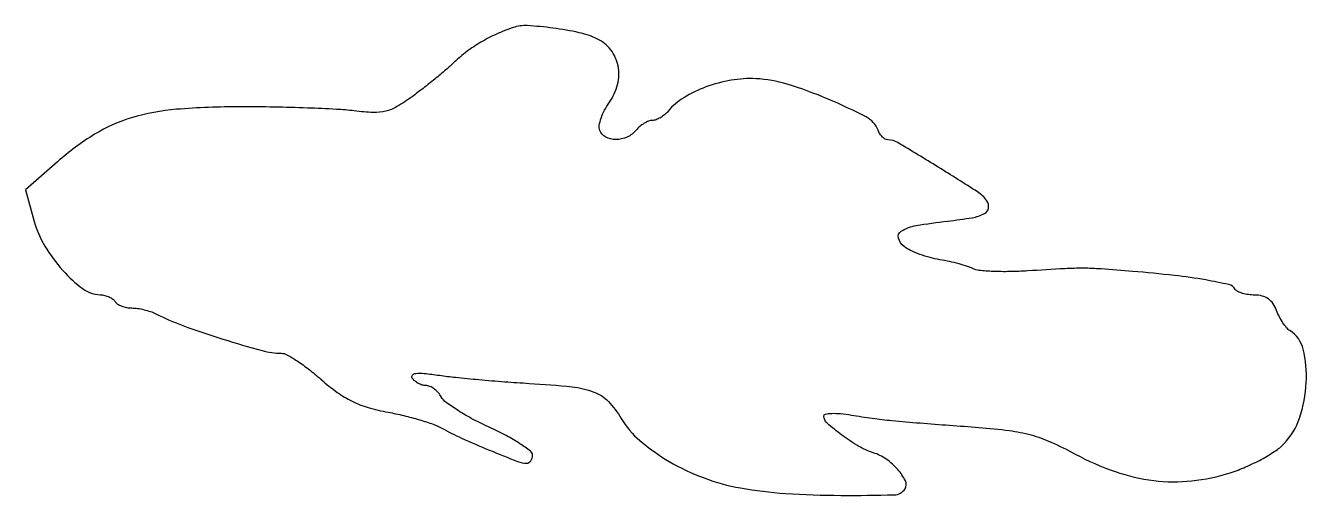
# Model space of a CAD drawing. Extents: x 0 to 198, y 0 to 73.
import ezdxf

# ---------------------------------------------------------------- set-up
doc = ezdxf.new("R2010")
doc.units = 0

msp = doc.modelspace()

# ---------------------------------------------------------------- linework, layer by layer
msp.add_lwpolyline([(75, 72.359392, 0.024694), (72.412467, 71.342345, 0.026972), (70.015323, 70.101015, 0.0278), (67.833428, 68.648533, 0.030228), (65.889536, 67.000034, -0.013158), (64.614325, 65.841535, -0.006125), (62.903345, 64.403566, -0.006062), (61.069538, 62.937121, -0.008423), (59.389536, 61.67168, -0.023458), (57.046412, 60.130448, -0.073489), (55.306092, 59.418748, -0.070689), (53.397353, 59.22658, -0.0206), (50.44643, 59.469094, 0.017397), (47.705073, 59.712071, 0.004326), (43.205362, 59.914516, 0.004417), (38.04891, 60.056221, 0.004422), (32.892492, 60.106735, 0.020153), (23.002895, 59.717406, 0.05311), (16.043078, 58.409413, 0.064612), (10.336167, 55.854467, 0.043401), (4.583827, 51.600796), (-0.332346, 47.258671), (1.009367, 42.379336, 0.067922), (2.638402, 38.568689, 0.048064), (5.404518, 34.819747, 0.049445), (8.534055, 31.960701, 0.155444), (11.190983, 31.041627, -0.052373), (11.883655, 30.951588, -0.047502), (12.566787, 30.718478, -0.05054), (13.140687, 30.386237, -0.098177), (13.5, 30, 0.111983), (13.876896, 29.616421, 0.050144), (14.510636, 29.29375, 0.046179), (15.279081, 29.074072, 0.046572), (16.072586, 29, -0.036431), (16.947197, 28.93619, -0.022315), (17.963065, 28.740522, -0.02232), (18.95684, 28.455259, -0.036621), (19.763569, 28.116671, 0.030287), (23.980498, 26.283711, 0.011136), (30.130649, 24.196333, 0.009088), (36.210353, 22.403523, 0.067247), (39.197102, 22, -0.128958), (40.042668, 21.778228, -0.017648), (41.613206, 20.819012, -0.019319), (43.425555, 19.519086, -0.015236), (45.285817, 17.979616, 0.023936), (47.824378, 15.952162, 0.042581), (50.115947, 14.57556, 0.043127), (52.587197, 13.618074, 0.02527), (55.676607, 12.885216, -0.013739), (58.089472, 12.371291, -0.012875), (60.523753, 11.715678, -0.012964), (62.652596, 11.022566, -0.042416), (64, 10.412, 0.021257), (67.029053, 8.881959, 0.008249), (71.341108, 7.014305, 0.004662), (75.686954, 5.263831, 0.09367), (77.082905, 5, 0.135776), (77.431581, 5.096462, 0.101573), (77.726737, 5.367188, 0.087697), (77.923009, 5.772316, 0.071805), (77.986837, 6.25, 0.232868), (77.665388, 6.885787, 0.017895), (76.048718, 8.014062, 0.0216), (73.924226, 9.259796, 0.014646), (71.407468, 10.5, -0.015189), (68.823391, 11.776871, -0.018484), (66.489314, 13.132812, -0.01727), (64.631974, 14.397448, -0.110085), (63.885447, 15.25, 0.056198), (63.41546, 15.919332, 0.052199), (62.797449, 16.485937, 0.055944), (62.132021, 16.872217, 0.103918), (61.523833, 17, -0.072116), (60.933064, 17.085654, -0.05293), (60.320875, 17.339969, -0.05327), (59.780317, 17.714508, -0.076361), (59.402757, 18.157342, -0.323431), (59.436334, 18.62255, -0.194537), (59.947517, 18.894453, -0.052603), (61.241832, 18.893757, -0.00989), (63.59374, 18.597206, 0.010339), (66.086325, 18.285187, 0.003573), (69.697824, 17.934832, 0.003548), (73.684649, 17.605311, 0.004114), (77.483959, 17.349837, -0.01105), (84.109527, 16.811905, -0.065435), (87.485643, 16.007883, -0.109734), (89.704724, 14.544247, -0.059234), (91.697719, 11.926938, 0.082878), (94.578489, 8.491787, 0.044814), (99.088289, 5.285775, 0.042319), (104.49625, 2.714344, 0.045921), (110.115297, 1.174446, 0.027391), (117.09192, 0.326587, 0.015447), (125.614717, 0.02582, 0.007501), (133.886299, 0.113652, 0.253107), (135.538944, 1.063013, 0.259167), (135.595953, 2.290821, 0.065711), (134.440995, 4.008302, 0.058896), (132.630651, 5.628073, 0.076375), (130.637458, 6.615066, -0.055947), (128.411378, 7.606795, -0.026746), (125.796012, 9.336668, -0.020513), (123.488191, 11.198587, -0.215996), (123, 12.275956, -0.356556), (123.254319, 12.587249, -0.040017), (124.228967, 12.705554, -0.033818), (125.595066, 12.668918, -0.018714), (127.25, 12.449449, 0.008204), (130.478335, 11.952082, 0.009874), (133.527957, 11.594551, 0.005107), (137.856962, 11.218096, 0.000691), (146.945231, 10.53385, -0.013867), (151.64774, 10.054912, -0.034995), (155.018068, 9.374551, -0.037811), (158.106351, 8.265618, -0.018723), (161.844504, 6.423941, 0.039896), (168.024712, 3.697623, 0.053893), (173.97073, 2.317771, 0.056574), (179.841531, 2.27481, 0.050896), (185.794924, 3.527642, 0.02533), (188.169242, 4.420711, 0.021315), (190.585534, 5.596985, 0.02185), (192.701224, 6.863338, 0.054072), (194.092001, 8.013738, 0.113697), (196.501909, 11.986626, 0.066836), (197.530933, 17.474581, 0.070703), (197.069903, 22.624041, 0.199266), (195, 25.5, -0.081268), (194.505523, 25.929989, -0.027784), (193.938263, 26.696175, -0.026766), (193.395448, 27.626366, -0.027857), (192.963068, 28.597139, 0.059029), (192.405371, 29.665134, 0.088613), (191.670803, 30.413749, 0.090564), (190.735217, 30.851316, 0.064297), (189.583768, 31, -0.033084), (188.599813, 31.065178, -0.038352), (187.681744, 31.259855, -0.041888), (186.948195, 31.543823, -0.141979), (186.571314, 31.884612, 0.200055), (185.557375, 32.612037, 0.013577), (182.004514, 33.333256, 0.015481), (177.164025, 34.026066, 0.006767), (170.708467, 34.658589, 0.003314), (165.830461, 35.037429, 0.016585), (163.090934, 35.14079, 0.014738), (160.218507, 35.069165, 0.002254), (154.505819, 34.73222, -0.011742), (151.717457, 34.620794, -0.014614), (149.123845, 34.653913, -0.012904), (146.970408, 34.800144, -0.099183), (146.005819, 35.089386, 0.043581), (145.190781, 35.435845, 0.01294), (143.891806, 35.821998, 0.012877), (142.403359, 36.182028, 0.013561), (140.923733, 36.458087, -0.027286), (139.413469, 36.782976, -0.022011), (137.832898, 37.290087, -0.022537), (136.412456, 37.889881, -0.051874), (135.423733, 38.493717, -0.162179), (134.525409, 39.814388, -0.340625), (134.960173, 40.900247, -0.091224), (137.265694, 41.745526, -0.014204), (142.091977, 42.430896, 0.012892), (145.928521, 42.96545, 0.078292), (147.826209, 43.595352, 0.239645), (148.444162, 44.454343, 0.192752), (148.184017, 45.577381, 0.098595), (146.740393, 46.965442, 0.00411), (140.660573, 50.785684, 0.003251), (134.412269, 54.584652, 0.13577), (132.910862, 55, -0.128093), (132.49666, 55.107883, -0.063588), (132.057154, 55.432798, -0.056804), (131.66044, 55.909859, -0.053503), (131.371851, 56.473356, 0.183267), (129.534236, 58.531216, 0.019779), (123.660026, 61.295326, 0.025033), (117.3326, 63.606472, 0.063446), (112.519826, 64.449603, 0.053644), (108.676499, 64.216871, 0.046593), (104.775708, 63.1759, 0.048745), (101.350398, 61.515727, 0.082523), (98.94567, 59.434536, -0.0461), (98.397375, 58.885649, -0.040854), (97.736149, 58.421395, -0.043079), (97.066593, 58.102596, -0.089807), (96.5, 58, 0.092812), (95.929773, 57.893232, 0.042584), (95.247892, 57.559375, 0.040219), (94.569085, 57.073934, 0.044245), (94, 56.5, -0.112728), (92.610264, 55.43568, -0.106081), (90.864666, 55.049576, -0.122244), (89.30061, 55.427308, -0.183038), (88.375247, 56.464506, -0.133299), (88.298008, 57.22383, -0.041598), (88.580266, 58.344132, -0.038235), (89.119624, 59.597441, -0.034001), (89.862354, 60.806694, 0.094083), (91.130401, 63.563146, 0.109713), (91.202318, 66.439487, 0.117183), (90.067024, 68.935623, 0.118941), (87.935364, 70.637909, 0.055579), (85.181001, 71.569232, 0.02068), (81.14933, 72.276498, 0.01876), (77.183381, 72.653564, 0.095893)], format="xyb", close=True)

doc.saveas('drawing.dxf')
